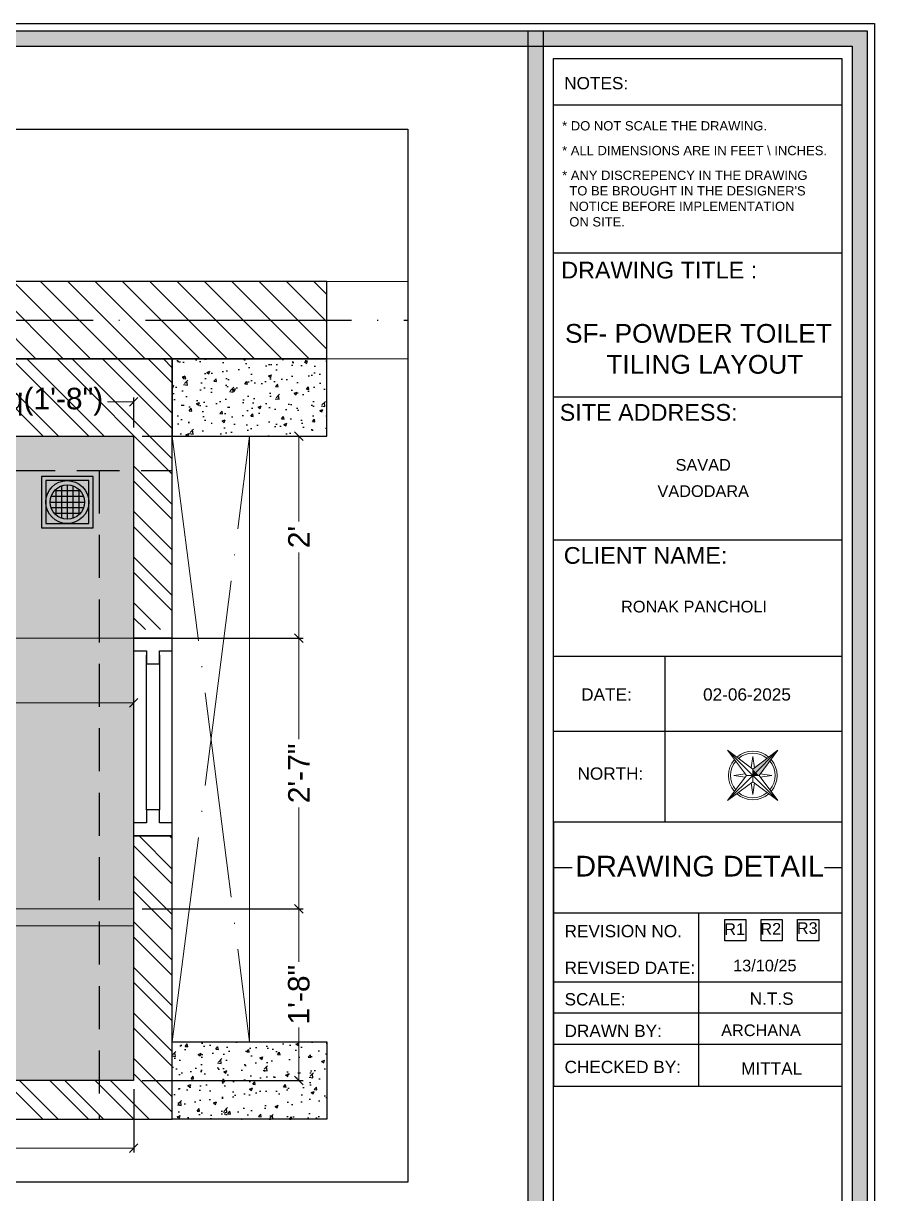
# Model space of a CAD drawing. Header units: millimetres. Extents: x 56222 to 3066687, y -650199 to -121287.
# Drawn here: x 149050.6 to 149149.7, y -185334.3 to -185198.1 of the extents above; entities that cross this region are included whole.
import ezdxf
from ezdxf.enums import TextEntityAlignment as Align

# ---------------------------------------------------------------- set-up
doc = ezdxf.new("R2010")
doc.units = ezdxf.units.MM
doc.header["$MEASUREMENT"] = 0
doc.header["$PDMODE"] = 35
doc.linetypes.add('ACAD_ISO04W100', pattern=[30, 24, -3, 0, -3])
doc.linetypes.add('HIDDEN', pattern=[0.375, 0.25, -0.125])
doc.layers.get('Defpoints').update_dxf_attribs({"color": 220})
for name, color, linetype, lineweight in [('BEAM', 160, 'HIDDEN', 25), ('COLUMN', 1, 'Continuous', 30), ('dim05', 1, 'Continuous', 13), ('ELEVATION', 250, 'Continuous', 9), ('FURNITURE', 32, 'Continuous', 9), ('GROUND FLOOR', 7, 'Continuous', 9), ('GROUND FLOOR  ( HATCH )', 251, 'Continuous', 9), ('NAME PLATE', 7, 'Continuous', 25), ('SECOND FLOOR', 7, 'Continuous', 9), ('SECOND FLOOR  ( PLINE )', 251, 'Continuous', 30), ('SECOND FLOOR ( PLine )', 7, 'Continuous', 30), ('title block', 7, 'Continuous', 9), ('wall', 7, 'Continuous', 30), ('X_PLOT', 1, 'Continuous', 9)]:
    doc.layers.add(name, color=color, linetype=linetype, lineweight=lineweight)
doc.layers.add('hatch', color=253, linetype='Continuous', lineweight=0, transparency=0.4)
doc.layers.add('SANIT', color=232, linetype='Continuous')
doc.layers.add('XX~SLAB ( PLINE )', color=251, linetype='Continuous', plot=False)
doc.styles.add('Arial', font='arial.ttf')
doc.styles.get("Standard").update_dxf_attribs({"font": 'arial.ttf', "height": 6})
doc.dimstyles.new('ISO-25', dxfattribs={"dimtxt": 2.5, "dimasz": 1, "dimexe": 0.5, "dimexo": 1, "dimtad": 0, "dimdec": 1, "dimlunit": 4, "dimtxsty": 'Standard', "dimblk": 'OBLIQUE', "dimcen": 2.5, "dimclrd": 1, "dimclre": 1, "dimclrt": 5, "dimadec": 0, "dimazin": 0, "dimtfac": 1, "dimtdec": 1, "dimtmove": 0, "dimatfit": 3, "dimfxl": 1, "dimlwd": -1, "dimarcsym": 0})
pattern_1 = [(50, (165.9766, -116.4518), (3.586300913, -0.313760675), [0.375, -4.125]), (355, (165.9766, -116.4518), (-0.69375667, 3.76096067), [0.3, -3.3]), (100.4514445, (166.2754, -116.478), (2.892544234, 3.447199955), [0.31870096, -3.50571056]), (46.1842, (165.9766, -115.4518), (5.33620665, -0.8275964), [0.5625, -6.1875]), (96.6356355, (166.421, -115.5207), (4.67330973, 4.870593), [0.47805171, -5.2585688]), (351.184164, (165.9766, -115.452), (4.67330973, 4.870593), [0.45, -4.95]), (21, (166.4766, -115.7018), (2.98453526, -2.013094453), [0.375, -4.125]), (326, (166.4766, -115.7018), (1.21657666, 3.625750225), [0.3, -3.3]), (71.4514447, (166.7253, -115.8695), (4.201111884, 1.612655764), [0.31870095, -3.50571056]), (37.5, (165.9766, -116.4518), (0.0607992766, 1.664469269), [0, -3.26, 0, -3.35, 0, -3.3125]), (7.5, (165.9766, -116.4518), (1.315347687, 1.97205856), [0, -1.91, 0, -3.185, 0, -1.2625]), (327.5, (164.8616, -116.4518), (2.669112181, -0.112774359), [0, -1.25, 0, -3.9, 0, -5.175]), (317.5, (164.3616, -116.4518), (2.915930847, 0.500524912), [0, -1.625, 0, -2.59, 0, -3.675])]
pattern_2 = [(135, (165.9766, -116.4518), (-2.65165043, -2.65165043), []), (135, (165.9766, -114.684), (-2.65165043, -2.65165043), [])]

# ---------------------------------------------------------------- blocks, each defined once
blk = doc.blocks.new('NAHNYsquare')
at = {"color": 253}
for p, q in [((2.33, -4.87), (2.33, -1.1)), ((3, -0.99), (3, -4.99)), ((3.67, -4.87), (3.67, -1.1)), ((4.89, -2.32), (1.11, -2.32)), ((4.49, -1.65), (1.51, -1.65)), ((1.67, -4.48), (1.67, -1.49)), ((4.33, -4.48), (4.33, -1.49)), ((5, -2.99), (1, -2.99)), ((4.89, -3.65), (1.11, -3.65)), ((4.49, -4.32), (1.51, -4.32))]:
    blk.add_line(p, q, dxfattribs=at)
for points in [[(0, -5.99), (6, -5.99), (6, 0.01), (0, 0.01)], [(0.5, -5.49), (5.5, -5.49), (5.5, -0.49), (0.5, -0.49)]]:
    blk.add_lwpolyline(points, close=True)
for radius in [2.5, 2]:
    blk.add_circle((3, -2.99), radius)
blk = doc.blocks.new('4t')
at = {"transparency": 33554607}
h = blk.add_hatch(color=1, dxfattribs=at)
h.dxf.hatch_style = 1
h.paths.add_polyline_path([(45531.33, -35822.29), (45529.23, -35821.83), (45528.09, -35837.01)])
h = blk.add_hatch(color=1, dxfattribs=at)
h.dxf.hatch_style = 1
h.paths.add_polyline_path([(45533.44, -35822.75), (45531.33, -35822.29), (45528.09, -35837.01)])
h = blk.add_hatch(color=1, dxfattribs=at)
h.dxf.hatch_style = 1
h.paths.add_polyline_path([(45531.8, -35820.19), (45529.23, -35821.83), (45531.33, -35822.29)])
h = blk.add_hatch(color=1, dxfattribs=at)
h.dxf.hatch_style = 1
h.paths.add_polyline_path([(45531.8, -35820.19), (45531.33, -35822.29), (45533.44, -35822.75)])
at = {"layer": 'title block', "color": 7, "lineweight": 9}
for p, q in [((45535.51, -35803.37), (45530.16, -35817.62)), ((45535.51, -35803.37), (45531.8, -35820.19)), ((45534.36, -35818.55), (45535.51, -35803.37)), ((45530.5, -35816.7), (45526.88, -35812.49)), ((45526.88, -35812.49), (45529.18, -35817.55)), ((45530.16, -35817.62), (45514.98, -35816.48)), ((45514.98, -35816.48), (45529.23, -35821.83)), ((45514.98, -35816.48), (45531.8, -35820.19)), ((45531.8, -35820.19), (45530.16, -35817.62)), ((45534.36, -35818.55), (45531.8, -35820.19)), ((45548.62, -35823.9), (45534.36, -35818.55)), ((45539.5, -35815.27), (45534.44, -35817.57)), ((45535.28, -35818.89), (45539.5, -35815.27)), ((45528.31, -35821.48), (45524.1, -35825.11)), ((45524.1, -35825.11), (45529.16, -35822.81)), ((45531.8, -35820.19), (45528.09, -35837.01)), ((45529.23, -35821.83), (45528.09, -35837.01)), ((45528.09, -35837.01), (45533.44, -35822.75)), ((45531.8, -35820.19), (45529.23, -35821.83)), ((45533.44, -35822.75), (45531.8, -35820.19)), ((45531.8, -35820.19), (45548.62, -35823.9)), ((45533.09, -35823.67), (45536.71, -35827.89)), ((45533.44, -35822.75), (45548.62, -35823.9)), ((45536.71, -35827.89), (45534.42, -35822.83))]:
    blk.add_line(p, q, dxfattribs=at)
for radius, start, end in [(11.79, 81.36, 163.7665), (10.83, 82.4286, 162.6979), (10.83, 352.4286, 72.6979), (11.79, 351.36, 73.7665), (11.79, 171.36, 253.7665), (10.83, 172.4286, 252.6979), (11.79, 261.36, 343.7665), (10.83, 262.4286, 342.6979)]:
    blk.add_arc((45531.8, -35820.19), radius, start, end, dxfattribs=at)
blk = doc.blocks.new('_Oblique')
at = {"layer": 'wall', "color": 0, "lineweight": -2}
blk.add_line((-0.5, -0.5), (0.5, 0.5), dxfattribs=at)
blk = doc.blocks.new('*D1013')
at = {"layer": 'Defpoints', "color": 0, "lineweight": 25, "transparency": 16777216}
for p in [(149063.41, -185242.12), (149043.15, -185246.11), (149063.41, -185246.11)]:
    blk.add_point(p, dxfattribs=at)
at = {"layer": 'dim05', "color": 1, "linetype": 'Continuous', "lineweight": -2, "transparency": 16777216}
for p, q in [((149043.15, -185245.11), (149043.15, -185241.62)), ((149063.41, -185245.11), (149063.41, -185241.62))]:
    blk.add_line(p, q, dxfattribs=at)
at = {"layer": 'dim05', "color": 1, "linetype": 'Continuous', "transparency": 16777216}
for p, q in [((149043.15, -185242.12), (149046.2, -185242.12)), ((149063.41, -185242.12), (149060.36, -185242.12))]:
    blk.add_line(p, q, dxfattribs=at)
at = {"layer": 'dim05', "color": 1, "transparency": 16777216, "rotation": 180}
blk.add_blockref('_Oblique', (149043.15, -185242.12), dxfattribs=at)
at = {"layer": 'dim05', "color": 1, "transparency": 16777216}
blk.add_blockref('_Oblique', (149063.41, -185242.12), dxfattribs=at)
at = {"layer": 'dim05', "color": 5, "lineweight": 25, "transparency": 16777216, "insert": (149053.28, -185242.12), "char_height": 2.5, "attachment_point": 5, "style": 'Arial'}
blk.add_mtext('eq(1\'-8")', dxfattribs=at)
blk = doc.blocks.new('*D1063')
at = {"layer": 'Defpoints', "color": 0, "lineweight": 25, "transparency": 16777216}
for p in [(149021.41, -185277.16), (149063.41, -185277.16, -0.13), (149063.41, -185277.16)]:
    blk.add_point(p, dxfattribs=at)
at = {"layer": 'dim05', "color": 1, "linetype": 'Continuous', "transparency": 16777216}
for p, q in [((149021.41, -185277.16), (149038.46, -185277.16)), ((149063.41, -185277.16), (149046.36, -185277.16))]:
    blk.add_line(p, q, dxfattribs=at)
at = {"layer": 'dim05', "color": 1, "linetype": 'Continuous', "lineweight": -2, "transparency": 16777216}
for p, q in [((149021.41, -185278.16), (149021.41, -185277.66)), ((149063.41, -185278.16), (149063.41, -185277.66))]:
    blk.add_line(p, q, dxfattribs=at)
at = {"layer": 'dim05', "color": 1, "transparency": 16777216, "rotation": 180}
blk.add_blockref('_Oblique', (149021.41, -185277.16), dxfattribs=at)
at = {"layer": 'dim05', "color": 1, "transparency": 16777216}
blk.add_blockref('_Oblique', (149063.41, -185277.16), dxfattribs=at)
at = {"layer": 'dim05', "color": 5, "lineweight": 25, "transparency": 16777216, "insert": (149042.41, -185277.16), "char_height": 2.5, "attachment_point": 5, "style": 'Arial'}
blk.add_mtext('3\'-6"', dxfattribs=at)
blk = doc.blocks.new('*D1064')
at = {"layer": 'Defpoints', "color": 0, "lineweight": 25, "transparency": 16777216}
for p in [(149063.41, -185301.11, -0.09), (149082.64, -185301.11), (149063.41, -185321.11, -0.09)]:
    blk.add_point(p, dxfattribs=at)
at = {"layer": 'dim05', "color": 1, "linetype": 'Continuous', "lineweight": -2, "transparency": 16777216}
for p, q in [((149064.41, -185301.11), (149083.14, -185301.11)), ((149064.41, -185321.11), (149083.14, -185321.11))]:
    blk.add_line(p, q, dxfattribs=at)
at = {"layer": 'dim05', "color": 1, "linetype": 'Continuous', "transparency": 16777216}
for p, q in [((149082.64, -185301.11), (149082.64, -185307.28)), ((149082.64, -185321.11), (149082.64, -185314.94))]:
    blk.add_line(p, q, dxfattribs=at)
at = {"layer": 'dim05', "color": 1, "transparency": 16777216}
for p, rotation in [((149082.64, -185301.11), 90), ((149082.64, -185321.11), 270)]:
    blk.add_blockref('_Oblique', p, dxfattribs=dict(at, rotation=rotation))
at = {"layer": 'dim05', "color": 5, "lineweight": 25, "transparency": 16777216, "insert": (149082.64, -185311.11), "char_height": 2.5, "attachment_point": 5, "rotation": 90, "style": 'Arial'}
blk.add_mtext('1\'-8"', dxfattribs=at)
blk = doc.blocks.new('*D1065')
at = {"layer": 'Defpoints', "color": 0, "lineweight": 25, "transparency": 16777216}
for p in [(149063.41, -185269.62, -0.09), (149082.64, -185269.62), (149063.41, -185301.11, -0.09)]:
    blk.add_point(p, dxfattribs=at)
at = {"layer": 'dim05', "color": 1, "linetype": 'Continuous', "lineweight": -2, "transparency": 16777216}
for p, q in [((149064.41, -185269.62), (149083.14, -185269.62)), ((149064.41, -185301.11), (149083.14, -185301.11))]:
    blk.add_line(p, q, dxfattribs=at)
at = {"layer": 'dim05', "color": 1, "linetype": 'Continuous', "transparency": 16777216}
for p, q in [((149082.64, -185269.62), (149082.64, -185281.39)), ((149082.64, -185301.11), (149082.64, -185289.33))]:
    blk.add_line(p, q, dxfattribs=at)
at = {"layer": 'dim05', "color": 1, "transparency": 16777216}
for p, rotation in [((149082.64, -185269.62), 90), ((149082.64, -185301.11), 270)]:
    blk.add_blockref('_Oblique', p, dxfattribs=dict(at, rotation=rotation))
at = {"layer": 'dim05', "color": 5, "lineweight": 25, "transparency": 16777216, "insert": (149082.64, -185285.36), "char_height": 2.5, "attachment_point": 5, "rotation": 90, "style": 'Arial'}
blk.add_mtext('2\'-7"', dxfattribs=at)
blk = doc.blocks.new('*D1109')
at = {"layer": 'Defpoints', "color": 0, "lineweight": 25, "transparency": 16777216}
for p in [(149063.41, -185246.11), (149082.64, -185246.11), (149063.41, -185269.62, -0.09)]:
    blk.add_point(p, dxfattribs=at)
at = {"layer": 'dim05', "color": 1, "linetype": 'Continuous', "lineweight": -2, "transparency": 16777216}
for p, q in [((149064.41, -185246.11), (149083.14, -185246.11)), ((149064.41, -185269.62), (149083.14, -185269.62))]:
    blk.add_line(p, q, dxfattribs=at)
at = {"layer": 'dim05', "color": 1, "linetype": 'Continuous', "transparency": 16777216}
for p, q in [((149082.64, -185246.11), (149082.64, -185256.07)), ((149082.64, -185269.62), (149082.64, -185259.66))]:
    blk.add_line(p, q, dxfattribs=at)
at = {"layer": 'dim05', "color": 1, "transparency": 16777216}
for p, rotation in [((149082.64, -185246.11), 90), ((149082.64, -185269.62), 270)]:
    blk.add_blockref('_Oblique', p, dxfattribs=dict(at, rotation=rotation))
at = {"layer": 'dim05', "color": 5, "lineweight": 25, "transparency": 16777216, "insert": (149082.64, -185257.86), "char_height": 2.5, "attachment_point": 5, "rotation": 90, "style": 'Arial'}
blk.add_mtext("2'", dxfattribs=at)
blk = doc.blocks.new('*D1112')
at = {"layer": 'Defpoints', "color": 0, "lineweight": 25, "transparency": 16777216}
for p in [(149021.41, -185321.11), (149063.41, -185321.11, -0.09), (149063.41, -185328.98)]:
    blk.add_point(p, dxfattribs=at)
at = {"layer": 'dim05', "color": 1, "linetype": 'Continuous', "lineweight": -2, "transparency": 16777216}
for p, q in [((149021.41, -185322.11), (149021.41, -185329.48)), ((149063.41, -185322.11), (149063.41, -185329.48))]:
    blk.add_line(p, q, dxfattribs=at)
at = {"layer": 'dim05', "color": 1, "linetype": 'Continuous', "transparency": 16777216}
for p, q in [((149021.41, -185328.98), (149038.46, -185328.98)), ((149063.41, -185328.98), (149046.36, -185328.98))]:
    blk.add_line(p, q, dxfattribs=at)
at = {"layer": 'dim05', "color": 1, "transparency": 16777216, "rotation": 180}
blk.add_blockref('_Oblique', (149021.41, -185328.98), dxfattribs=at)
at = {"layer": 'dim05', "color": 1, "transparency": 16777216}
blk.add_blockref('_Oblique', (149063.41, -185328.98), dxfattribs=at)
at = {"layer": 'dim05', "color": 5, "lineweight": 25, "transparency": 16777216, "insert": (149042.41, -185328.98), "char_height": 2.5, "attachment_point": 5, "style": 'Arial'}
blk.add_mtext('3\'-6"', dxfattribs=at)

msp = doc.modelspace()

# ---------------------------------------------------------------- hatches: boundary and pattern name
at = {"layer": 'GROUND FLOOR  ( HATCH )', "lineweight": 30}
h = msp.add_hatch(dxfattribs=at)
h.set_pattern_fill('ANSI31', color=6, scale=18, angle=90, style=0)
h.set_pattern_definition([(135, (-30724.1298, -334000.4664), (-1.590990258, -1.590990258), [])])
h.paths.add_polyline_path([(148914.274, -185232.612), (148914.274, -185237.112), (149085.906, -185237.112), (149085.906, -185232.612)])
h.paths.add_polyline_path([(148914.274, -185228.112), (148914.274, -185232.612), (149085.906, -185232.612), (149085.906, -185228.112)])
at = {"layer": 'hatch', "linetype": 'Continuous', "lineweight": 25}
h = msp.add_hatch(dxfattribs=at)
h.set_pattern_fill('ANSI32', color=256, scale=10, angle=90, style=0)
h.set_pattern_definition(pattern_2)
h.paths.add_polyline_path([(149067.906, -185237.112), (148951.406, -185237.112), (148951.406, -185246.112), (149067.906, -185246.112)])
h.paths.add_polyline_path([(149067.906, -185246.112), (149063.406, -185246.112), (149063.406, -185268.617), (149067.906, -185268.617)])
h.paths.add_polyline_path([(148941.406, -185250.112), (148936.906, -185250.112), (148936.906, -185271.112), (148941.406, -185271.112)])
h.paths.add_polyline_path([(149067.906, -185237.112), (149067.906, -185237.112), (149067.906, -185246.112), (149067.906, -185246.112)])
h = msp.add_hatch(dxfattribs=at)
h.set_pattern_fill('AR-CONC', color=256, scale=0.5)
h.set_pattern_definition(pattern_1)
h.paths.add_polyline_path([(149085.906, -185237.112), (149067.906, -185237.112), (149067.906, -185246.112), (149085.906, -185246.112)])
at = {"layer": 'hatch', "linetype": 'Continuous', "lineweight": 25, "true_color": 0xc7c8ca}
h = msp.add_hatch(dxfattribs=at)
h.set_pattern_fill('AR-CONC', color=9, scale=0.1, angle=90)
h.set_pattern_definition([(140, (165.97656, -116.45175), (0.062752135, 0.7172601826), [0.075, -0.825]), (85, (165.97656, -116.45175), (-0.7521921337, -0.1387513336), [0.06, -0.66]), (190.45144446, (165.9818, -116.392), (-0.689439991, 0.5785088467), [0.063740192, -0.701142112]), (136.1842, (165.7766, -116.45175), (0.1655192808, 1.0672413307), [0.1125, -1.2375]), (186.6356355, (165.7903, -116.3628), (-0.974118601, 0.9346619457), [0.095610342, -1.05171376]), (81.184164, (165.7766, -116.4518), (-0.9741186003, 0.934661945), [0.09, -0.990000001]), (111, (165.82656, -116.35175), (0.4026188907, 0.5969070521), [0.075, -0.825]), (56, (165.82656, -116.35175), (-0.725150045, 0.243315332), [0.06, -0.66]), (161.45144474, (165.8601, -116.302), (-0.3225311528, 0.8402223767), [0.06374019, -0.701142112]), (127.5, (165.97656, -116.45175), (-0.33289385383, 0.01215985532), [0, -0.652, 0, -0.67, 0, -0.6625]), (97.5, (165.97656, -116.45175), (-0.3944117119, 0.26306953744), [0, -0.382, 0, -0.637, 0, -0.2525]), (57.5, (165.97656, -116.67475), (0.02255487173, 0.53382243617), [0, -0.25, 0, -0.78, 0, -1.035]), (47.5, (165.97656, -116.77475), (-0.1001049823, 0.5831861693), [0, -0.325, 0, -0.518, 0, -0.735])])
h.paths.add_polyline_path([(149004.356, -185301.112), (148941.406, -185301.112), (148941.406, -185304.112), (148983.406, -185304.112), (148983.406, -185316.612), (149004.358, -185316.612)])
h.paths.add_polyline_path([(149004.356, -185269.616), (148941.406, -185269.616), (148941.406, -185271.112), (148941.406, -185301.112), (149004.356, -185301.112)])
h.paths.add_polyline_path([(149004.356, -185246.112), (148983.406, -185246.112), (148983.406, -185267.864), (148941.406, -185267.864), (148941.406, -185269.616), (149004.356, -185269.616)])
h.paths.add_polyline_path([(149021.411, -185246.112), (149004.356, -185246.112), (149004.356, -185269.616), (149004.356, -185269.616), (149004.356, -185301.112), (149004.358, -185316.612), (149021.413, -185316.612), (149021.411, -185269.616)])
h.paths.add_polyline_path([(149021.411, -185301.112), (149021.411, -185301.112), (149004.356, -185301.112), (149004.358, -185316.612), (149021.411, -185316.612), (149021.411, -185316.612), (149004.358, -185316.612), (148983.406, -185316.612), (148983.406, -185321.112), (149021.411, -185321.112), (149021.411, -185316.612), (149004.358, -185316.612), (149004.358, -185316.612), (149021.411, -185316.612)], flags=16)
h.paths.add_polyline_path([(149063.406, -185246.112), (149021.411, -185246.112), (149021.411, -185269.616), (149063.406, -185269.616)])
h.paths.add_polyline_path([(149063.406, -185269.616), (149021.411, -185269.616), (149021.411, -185301.112), (149021.411, -185301.112), (149063.406, -185301.112), (149063.406, -185292.617)])
h.paths.add_polyline_path([(149063.406, -185301.112), (149021.411, -185301.112), (149021.413, -185316.612), (149004.358, -185316.612), (149004.358, -185316.612), (149021.411, -185316.612), (149021.411, -185301.112), (149021.411, -185301.112), (149004.356, -185301.112), (149004.358, -185316.612), (149021.411, -185316.612), (149021.411, -185316.612), (149004.358, -185316.612), (148983.406, -185316.612), (148983.406, -185321.112), (149021.411, -185321.112), (149063.406, -185321.112)])
at = {"layer": 'hatch', "linetype": 'Continuous', "lineweight": 25}
h = msp.add_hatch(dxfattribs=at)
h.set_pattern_fill('ANSI32', color=256, scale=10, angle=90, style=0)
h.set_pattern_definition(pattern_2)
h.paths.add_polyline_path([(149067.906, -185292.617), (149063.406, -185292.617), (149063.406, -185321.112), (148941.406, -185321.112), (148941.406, -185301.112), (148936.906, -185301.112), (148936.906, -185325.612), (149067.906, -185325.612)])
h = msp.add_hatch(dxfattribs=at)
h.set_pattern_fill('AR-CONC', color=256, scale=0.5)
h.set_pattern_definition(pattern_1)
h.paths.add_polyline_path([(149085.906, -185316.612), (149067.906, -185316.612), (149067.906, -185325.612), (149085.906, -185325.612)])
at = {"layer": 'NAME PLATE', "true_color": 0xd39e00}
h = msp.add_hatch(color=42, dxfattribs=at)
h.paths.add_polyline_path([(148898.898, -185198.97), (148898.898, -185374.865), (149148.793, -185374.865), (149148.793, -185198.97)])
h.paths.add_polyline_path([(148900.652, -185200.724), (149147.039, -185200.724), (149147.039, -185373.111), (148900.652, -185373.111)], flags=16)
msp.add_hatch(color=42, dxfattribs=at).paths.add_polyline_path([(149109.332, -185373.111), (149111.086, -185373.111), (149111.086, -185198.97), (149109.332, -185198.97)])

# ---------------------------------------------------------------- linework, layer by layer
at = {"layer": 'BEAM', "ltscale": 20}
for p, q in [((148914.274, -185250.112), (149067.906, -185250.112)), ((149059.406, -185250.112), (149059.406, -185325.612, -0.126))]:
    msp.add_line(p, q, dxfattribs=at)
at = {"layer": 'COLUMN'}
msp.add_lwpolyline([(149067.906, -185246.112), (149067.906, -185237.112), (149067.906, -185237.112), (149067.906, -185246.112)], close=True, dxfattribs=at)
at = {"layer": 'COLUMN', "elevation": -0.126}
msp.add_lwpolyline([(149085.906, -185325.612), (149067.906, -185325.612), (149067.906, -185316.612), (149085.906, -185316.612), (149085.906, -185325.612)], dxfattribs=at)
at = {"layer": 'ELEVATION', "lineweight": 25, "transparency": 33554600}
msp.add_lwpolyline([(148914.274, -185332.913), (148914.274, -185210.402), (149095.321, -185210.402), (149095.321, -185332.913)], close=True, dxfattribs=at)
at = {"layer": 'FURNITURE'}
msp.add_line((149023.393, -185303.112, -0.126), (149063.406, -185303.112, -0.085), dxfattribs=at)
at = {"layer": 'FURNITURE', "color": 8, "elevation": -0.085}
for points in [[(149063.406, -185269.616), (149063.406, -185246.112), (149021.411, -185246.112), (149021.411, -185269.616)], [(149063.406, -185269.616), (149063.406, -185301.112), (149021.411, -185301.112), (149021.411, -185269.616)], [(149063.406, -185321.112), (149063.406, -185301.112), (149021.411, -185301.112), (149021.411, -185321.112)]]:
    msp.add_lwpolyline(points, close=True, dxfattribs=at)
at = {"layer": 'GROUND FLOOR'}
for p, q in [((148914.274, -185228.112), (149095.321, -185228.112)), ((148914.274, -185237.112), (149095.321, -185237.112))]:
    msp.add_line(p, q, dxfattribs=at)
at = {"layer": 'GROUND FLOOR', "color": 1, "linetype": 'ACAD_ISO04W100'}
msp.add_line((148914.274, -185232.612), (149085.906, -185232.612), dxfattribs=at)
at = {"layer": 'GROUND FLOOR', "color": 6, "lineweight": 30}
msp.add_lwpolyline([(148914.274, -185237.112), (149085.906, -185237.112), (149085.906, -185228.112), (148914.274, -185228.112)], dxfattribs=at)
at = {"layer": 'NAME PLATE', "color": 42, "true_color": 0xd39e00}
for p, q in [((149145.852, -185207.626), (149112.273, -185207.626)), ((149145.852, -185224.824), (149112.273, -185224.824)), ((149145.852, -185241.57), (149112.273, -185241.57)), ((149145.852, -185258.214), (149112.273, -185258.214)), ((149145.852, -185271.776), (149112.273, -185271.776)), ((149125.265, -185271.776), (149125.265, -185291.053)), ((149145.852, -185280.501), (149112.273, -185280.501)), ((149145.852, -185291.053), (149112.273, -185291.053)), ((149112.273, -185291.053), (149112.273, -185321.745)), ((149145.852, -185291.053), (149145.852, -185321.745)), ((149112.273, -185296.314), (149114.445, -185296.314)), ((149143.822, -185296.314), (149145.852, -185296.314)), ((149112.273, -185301.576), (149145.852, -185301.576)), ((149129.216, -185321.745), (149129.216, -185301.576)), ((149145.852, -185309.643), (149112.273, -185309.643)), ((149145.852, -185313.277), (149112.273, -185313.277)), ((149145.852, -185316.91), (149112.273, -185316.91)), ((149112.273, -185321.745), (149145.852, -185321.745))]:
    msp.add_line(p, q, dxfattribs=at)
for points in [[(148898.021, -185198.093), (149149.67, -185198.093), (149149.67, -185375.742), (148898.021, -185375.742)], [(148898.898, -185198.97), (149148.793, -185198.97), (149148.793, -185374.865), (148898.898, -185374.865)], [(149109.332, -185373.111), (149109.332, -185198.97), (149111.086, -185198.97), (149111.086, -185373.111)], [(148900.652, -185200.724), (149147.039, -185200.724), (149147.039, -185373.111), (148900.652, -185373.111)], [(149112.273, -185371.668), (149112.273, -185202.167), (149145.852, -185202.167), (149145.852, -185371.668)], [(149132.215, -185302.356), (149134.688, -185302.356), (149134.688, -185304.829), (149132.215, -185304.829)], [(149136.451, -185302.356), (149138.924, -185302.356), (149138.924, -185304.829), (149136.451, -185304.829)], [(149140.687, -185302.356), (149143.16, -185302.356), (149143.16, -185304.829), (149140.687, -185304.829)]]:
    msp.add_lwpolyline(points, close=True, dxfattribs=at)
at = {"layer": 'SECOND FLOOR'}
for p, q in [((149067.906, -185321.112, -0.126), (149067.906, -185237.112)), ((148951.406, -185246.112), (149063.406, -185246.112)), ((149076.906, -185246.112), (149076.906, -185316.612, -0.126))]:
    msp.add_line(p, q, dxfattribs=at)
at = {"layer": 'SECOND FLOOR', "color": 1, "linetype": 'ACAD_ISO04W100'}
for p, q in [((149067.906, -185316.612, -0.126), (149076.906, -185246.112, -0.013)), ((149067.906, -185246.112), (149076.906, -185316.612, -0.126))]:
    msp.add_line(p, q, dxfattribs=at)
at = {"layer": 'SECOND FLOOR  ( PLINE )'}
msp.add_lwpolyline([(148951.406, -185246.112), (149063.406, -185246.112), (149063.406, -185269.617), (149067.906, -185269.617), (149067.906, -185246.112), (149085.906, -185246.112), (149085.906, -185237.112), (148914.274, -185237.112)], dxfattribs=at)
at = {"layer": 'SECOND FLOOR ( PLine )', "elevation": -0.126}
msp.add_lwpolyline([(149067.906, -185325.612), (149067.906, -185292.617), (149063.406, -185292.617), (149063.406, -185321.112), (148941.406, -185321.112), (148941.406, -185301.112), (148936.906, -185301.112), (148936.906, -185325.612), (148936.906, -185325.612), (148936.906, -185325.612), (149067.906, -185325.612)], dxfattribs=at)
at = {"layer": 'X_PLOT', "linetype": 'ACAD_ISO04W100', "lineweight": 30}
msp.add_line((148914.274, -185232.612), (149095.321, -185232.612), dxfattribs=at)
at = {"layer": 'XX~SLAB ( PLINE )'}
for p, q in [((149063.406, -185268.617, -0.126), (149063.406, -185270.117, -0.126)), ((149063.406, -185268.617, -0.126), (149063.406, -185292.617, -0.126)), ((149067.906, -185270.117, -0.126), (149067.906, -185268.617, -0.126)), ((149067.906, -185292.617, -0.126), (149067.906, -185268.617, -0.126)), ((149067.906, -185269.617, -0.126), (149063.406, -185269.617, -0.126)), ((149063.406, -185271.117, -0.126), (149064.906, -185271.117, -0.126)), ((149064.906, -185271.117, -0.126), (149064.906, -185272.617, -0.126)), ((149064.906, -185289.617, -0.126), (149064.906, -185271.617, -0.126)), ((149066.406, -185272.617, -0.126), (149066.406, -185271.117, -0.126)), ((149066.406, -185271.117, -0.126), (149067.906, -185271.117, -0.126)), ((149066.406, -185271.617, -0.126), (149066.406, -185289.617, -0.126)), ((149064.906, -185272.617, -0.126), (149066.406, -185272.617, -0.126)), ((149066.406, -185289.617, -0.126), (149064.906, -185289.617, -0.126)), ((149064.906, -185289.617, -0.126), (149064.906, -185291.117, -0.126)), ((149066.406, -185289.617, -0.126), (149064.906, -185289.617, -0.126)), ((149066.406, -185291.117, -0.126), (149066.406, -185289.617, -0.126)), ((149064.906, -185291.117, -0.126), (149063.406, -185291.117, -0.126)), ((149063.406, -185291.117, -0.126), (149063.406, -185292.617, -0.126)), ((149067.906, -185291.117, -0.126), (149066.406, -185291.117, -0.126)), ((149067.906, -185292.617, -0.126), (149067.906, -185291.117, -0.126)), ((149063.406, -185292.617, -0.126), (149067.906, -185292.617, -0.126)), ((149063.406, -185292.617, -0.126), (149067.906, -185292.617, -0.126))]:
    msp.add_line(p, q, dxfattribs=at)

# ---------------------------------------------------------------- block references
at = {"layer": 'NAME PLATE', "xscale": 0.2405152641525334, "yscale": 0.2405152641525334, "zscale": 0.2405152641525334, "rotation": 147.4367586490667}
msp.add_blockref('4t', (153728.03, -198440.77), dxfattribs=at)
at = {"layer": 'SANIT', "linetype": 'ByBlock', "rotation": 89.99999999999999}
msp.add_blockref('NAHNYsquare', (149052.69, -185256.796), dxfattribs=at)

# ---------------------------------------------------------------- texts
at = {"layer": 'NAME PLATE', "style": 'Arial'}
for s, height, p in [('NOTES:', 1.4313, (149117.254, -185205.762)), ('DRAWING TITLE : ', 1.94803, (149124.973, -185227.773)), ('SF- POWDER TOILET', 2.1874, (149129.157, -185235.258)), ('TILING LAYOUT', 2.1874, (149129.901, -185238.855)), ('SITE ADDRESS:', 1.94803, (149123.362, -185244.33)), (' SAVAD ', 1.359, (149129.715, -185250.145)), ('VADODARA', 1.359, (149129.715, -185253.196)), ('CLIENT NAME:', 1.94803, (149123.007, -185260.974)), ('RONAK PANCHOLI    ', 1.35896, (149129.696, -185266.634)), ('DATE:', 1.4313, (149118.455, -185276.893)), ('02-06-2025', 1.4313, (149134.812, -185276.893)), ('NORTH:', 1.4313, (149118.911, -185286.095)), ('DRAWING DETAIL', 2.4084, (149129.295, -185297.359)), ('REVISION NO.', 1.43133, (149120.407, -185304.428)), ('REVISED DATE: ', 1.43133, (149121.463, -185308.696)), ('13/10/25', 1.359, (149136.888, -185308.399)), ('SCALE:', 1.4313, (149117.13, -185312.357)), ('DRAWN BY:', 1.4313, (149119.239, -185316.035)), ('ARCHANA', 1.359, (149136.444, -185315.933)), ('CHECKED BY:', 1.43133, (149120.352, -185320.234)), ('MITTAL', 1.4313, (149137.687, -185320.424))]:
    msp.add_text(s, height=height, dxfattribs=at).set_placement(p, align=Align.CENTER)
for s, insert, char_height, width, attachment_point in [('* DO NOT SCALE THE DRAWING.', (149113.289, -185209.468, 0), 1.08255, 41.82468, 1), ('* ALL DIMENSIONS ARE IN FEET \\\\ INCHES.', (149113.289, -185212.347, 0), 1.08255, 41.82468, 1), ("* ANY DISCREPENCY IN THE DRAWING \\P  TO BE BROUGHT IN THE DESIGNER'S\\P  NOTICE BEFORE IMPLEMENTATION \\P  ON SITE.", (149113.289, -185215.226, 0), 1.08255, 41.82468, 1), ('R1', (149133.372, -185302.799, 0), 1.359, 1.86978, 2), ('R2', (149137.58, -185302.769, 0), 1.359, 1.86978, 2), ('R3', (149141.829, -185302.686, 0), 1.359, 1.86978, 2), ('N.T.S', (149137.687, -185310.854, 0), 1.4313, 2.79356, 2)]:
    msp.add_mtext(s, dxfattribs=dict(at, insert=insert, char_height=char_height, width=width, attachment_point=attachment_point))

# ---------------------------------------------------------------- dimensions: what is measured, and where the dimension line sits
at = {"layer": 'dim05', "color": 27, "lineweight": 25, "true_color": 0x7d5120}
dim = msp.add_linear_dim(base=(149063.406, -185242.119), p1=(149043.155, -185246.112), p2=(149063.406, -185246.112), text='eq(<>)', dimstyle='ISO-25', override={"dimdec": 0, "dimtxsty": 'Arial'}, dxfattribs=at)
dim.commit()
dim.dimension.update_dxf_attribs({"geometry": '*D1013', "text_midpoint": (149053.281, -185242.119)})
for base, p1, p2, picture, middle in [((149082.643, -185246.112), (149063.406, -185269.615, -0.085), (149063.406, -185246.112), '*D1109', (149082.643, -185257.864)), ((149082.643, -185269.615), (149063.406, -185301.112, -0.085), (149063.406, -185269.615, -0.085), '*D1065', (149082.643, -185285.364)), ((149082.643, -185301.112), (149063.406, -185321.112, -0.085), (149063.406, -185301.112, -0.085), '*D1064', (149082.643, -185311.112))]:
    dim = msp.add_linear_dim(base=base, p1=p1, p2=p2, angle=90, dimstyle='ISO-25', override={"dimdec": 0, "dimtxsty": 'Arial'}, dxfattribs=at)
    dim.commit()
    dim.dimension.update_dxf_attribs({"geometry": picture, "text_midpoint": middle})
for base, p1, p2, picture, middle in [((149063.406, -185277.161), (149021.411, -185277.161), (149063.406, -185277.161, -0.126), '*D1063', (149042.409, -185277.161)), ((149063.406, -185328.976), (149021.413, -185321.112), (149063.406, -185321.112, -0.085), '*D1112', (149042.41, -185328.976))]:
    dim = msp.add_linear_dim(base=base, p1=p1, p2=p2, dimstyle='ISO-25', override={"dimdec": 0, "dimtxsty": 'Arial'}, dxfattribs=at)
    dim.commit()
    dim.dimension.update_dxf_attribs({"geometry": picture, "text_midpoint": middle})

doc.saveas('drawing.dxf')
